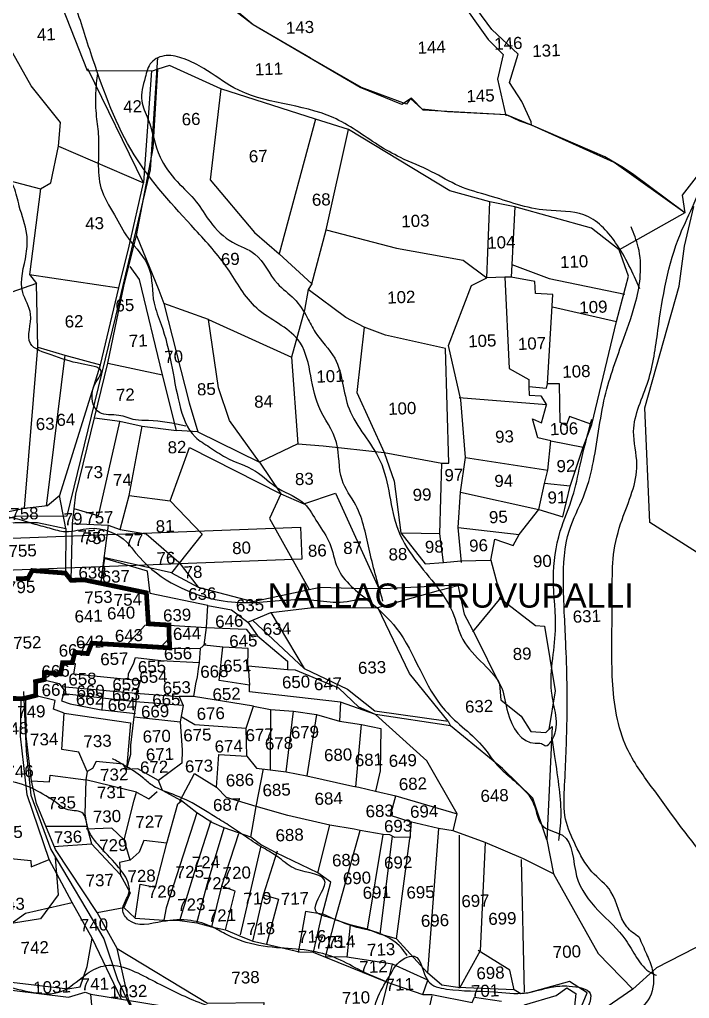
# Model space of a CAD drawing. Header units: inches. Extents: x 203261 to 228925, y 1594290 to 1605484.
# Drawn here: x 214794 to 215927, y 1602483 to 1604138 of the extents above; entities that cross this region are included whole.
import ezdxf
from ezdxf.enums import TextEntityAlignment as Align

# ---------------------------------------------------------------- set-up
doc = ezdxf.new("R2010")
doc.units = ezdxf.units.IN
doc.header["$MEASUREMENT"] = 0
for name, color, linetype in [('DIMENSION', 7, 'Continuous'), ('PLOTS', 7, 'Continuous'), ('ROAD', 1, 'Continuous'), ('STREAM', 4, 'Continuous'), ('TITLEBLOCK', 7, 'Continuous')]:
    doc.layers.add(name, color=color, linetype=linetype)
doc.styles.get("Standard").update_dxf_attribs({"font": 'arial.ttf'})

msp = doc.modelspace()

# ---------------------------------------------------------------- hatches: boundary and pattern name
at = {"layer": 'PLOTS', "true_color": 0xf8991e}
h = msp.add_hatch(dxfattribs=at)
h.set_pattern_fill('ANSI31', color=30, scale=357.828407, angle=2.2125)
h.set_pattern_definition([(47.2125, (213133.64, 1600498.41), (-32.8253, 30.38326), [])])
h.paths.add_polyline_path([(215047.9, 1603075.8), (215045.8, 1603114.4), (215011.6, 1603116.5), (214916, 1603083.7)])

# ---------------------------------------------------------------- linework, layer by layer
at = {"layer": 'PLOTS'}
for points in [[(215659.3, 1603960), (215659.1, 1603965.5), (215643.2, 1603999.7), (215622.2, 1604031.7), (215636.9, 1604080.1), (215592.2, 1604121.8), (215499, 1604248.8), (215529.8, 1604320.8), (215538.7, 1604335), (215481.9, 1604463.7), (215517.7, 1604545.2), (215454.6, 1604559.8), (215430.1, 1604568.8), (215482.5, 1604779.4)], [(215954, 1603892), (215914.5, 1603841.3), (215918.6, 1603811.5), (215807.6, 1603748.9), (215761, 1603785.3), (215631.3, 1603821.5), (215589.2, 1603830.1), (215521.7, 1603848.6), (215350.2, 1603952.5), (215294.5, 1603970), (215134.3, 1604021.2), (215047.5, 1604060.6), (215027.8, 1604054.6), (215017.8, 1604050.9), (214908.8, 1604051.9), (214817.9, 1604282.8), (214800.6, 1604359), (214766.9, 1604491.9), (214736, 1604576.6), (214721.1, 1604615.5), (214699.9, 1604673.7)], [(215123.7, 1604487.2), (215230.3, 1604451), (215324, 1604402.3), (215433.6, 1604356), (215509.1, 1604294.9), (215485.3, 1604246.6), (215586.5, 1604104.6), (215611.6, 1604079.5), (215601.8, 1604037.6), (215616, 1603975.3)], [(215918.6, 1603811.5), (215830.2, 1603877.7), (215815.4, 1603887.7), (215783.5, 1603906.1), (215659.3, 1603960), (215639.9, 1603966.8), (215617.3, 1603977.3), (215517.3, 1603982.2), (215474.6, 1603986.9), (215455, 1604004.7), (215448.4, 1603995.5), (215372.1, 1604023.2), (215285.8, 1604073), (215188.7, 1604129.3), (215080.3, 1604220.6)], [(214592.4, 1603914.1), (214649.5, 1603899.5), (214702.5, 1603885.5), (214829.3, 1603852), (214846.6, 1603862.2), (214859.9, 1603924.3), (214863, 1603964.4), (214813.6, 1604026.1), (214777.1, 1604090.6)], [(214802.1, 1603312.2), (214841, 1603316.6), (214862, 1603334), (214930.9, 1603554.6), (214961.7, 1603684.4), (214979, 1603755.1), (215003.4, 1603862), (214909.5, 1604055.1)], [(214881.1, 1603190), (214883.1, 1603286.1), (214888.9, 1603336), (214920.3, 1603464.8), (214943.2, 1603557.2), (214970.3, 1603687.6), (214991.6, 1603773.3), (215019.9, 1603920.7), (215027.8, 1604054.6)], [(215016.9, 1604052), (215003.4, 1603862)], [(215134.3, 1604021.2), (215116.1, 1603867.5), (215191.4, 1603778.2), (215233.1, 1603742.2), (215288.1, 1603691.3), (215282, 1603681.7), (215275.7, 1603646.8), (215253.9, 1603567.5), (215264.2, 1603421.1), (215199.8, 1603390), (215148.9, 1603460.4), (215130.1, 1603515.3), (215113.1, 1603631.3), (215037.8, 1603658.2)], [(215294.5, 1603970), (215233.1, 1603742.2)], [(215288.1, 1603691.3), (215312.1, 1603783), (215350.2, 1603952.5)], [(214859.9, 1603924.3), (215003.4, 1603862)], [(214095.7, 1603857.3), (214134.4, 1603824.6), (214168.5, 1603788.4), (214241.7, 1603683), (214245.5, 1603675.3), (214285.9, 1603625.6), (214312.3, 1603603.7), (214355.6, 1603575.1), (214481.2, 1603458.6), (214569.2, 1603386.4), (214581.8, 1603375.4), (214668.6, 1603327), (214672.8, 1603325.3), (214670.4, 1603295.5), (214670.9, 1603284.7), (214802.1, 1603312.2), (214824.5, 1603584.3), (214822.2, 1603692.2), (214691.8, 1603646.6), (214687.9, 1603549.7), (214675.6, 1603352.9), (214672.8, 1603325.3)], [(214829.3, 1603852), (214810.6, 1603707.4), (214822.2, 1603692.2)], [(215541.3, 1603220.1), (215535.3, 1603279.5), (215539.6, 1603339.3), (215548.2, 1603397.8), (215540.1, 1603495.3), (215519.1, 1603586.9), (215558.1, 1603688.8), (215583.8, 1603701.4), (215589.2, 1603830.1)], [(215631.3, 1603821.5), (215626.3, 1603724.2), (215625.3, 1603702.7), (215614.3, 1603702.7), (215583.8, 1603701.4)], [(215938.5, 1603237.4), (215859.4, 1603287.9), (215851.1, 1603482), (215909, 1603687.4), (215918.4, 1603755.2), (215934.3, 1603822.4)], [(214991.6, 1603773.3), (215029.4, 1603680.9), (215037.8, 1603658.2), (215080.6, 1603490.4), (215095.3, 1603441.3), (215059.3, 1603443.3)], [(215312.1, 1603783), (215431, 1603751.9), (215544, 1603731.7), (215583.8, 1603701.4)], [(215590.9, 1603224.3), (215597.3, 1603259.9), (215628.7, 1603248.8), (215638.9, 1603267.4), (215672, 1603309.7), (215712.6, 1603297.2), (215724.7, 1603349.1), (215746.9, 1603415.4), (215761.4, 1603453.3), (215803.1, 1603627.8), (215823.6, 1603704.4), (215807.6, 1603748.9)], [(214920.3, 1603464.8), (214963.6, 1603459), (215001.4, 1603450.8), (215059.3, 1603443.3), (215035.8, 1603537.6), (214996.8, 1603698.6), (214981, 1603721)], [(215626.3, 1603724.2), (215689.2, 1603700.3), (215817.6, 1603674)], [(214810.6, 1603707.4), (214961.7, 1603684.4)], [(215614.3, 1603702.7), (215621.6, 1603548.3), (215655.3, 1603529.5), (215655.3, 1603517.6), (215655.8, 1603503), (215675.6, 1603501.9), (215684.9, 1603486.7), (215537.1, 1603498.4)], [(215655.3, 1603517.6), (215684.9, 1603514.8), (215686.5, 1603522.5), (215694.7, 1603654.4), (215695.9, 1603673.4), (215666.4, 1603675.1), (215665.2, 1603695.4), (215625.3, 1603702.7)], [(215264.2, 1603421.1), (215307.5, 1603417.6), (215410.2, 1603406.1), (215508.2, 1603388.2), (215519.5, 1603388.3), (215514, 1603581.9), (215412.6, 1603604.7), (215376.7, 1603618.1), (215345.3, 1603634.7), (215282, 1603681.7)], [(215695.3, 1603652.6), (215803.1, 1603627.8)], [(215113.1, 1603631.3), (215253.9, 1603567.5)], [(215376.7, 1603618.1), (215364.4, 1603507.5), (215410.2, 1603406.1), (215427.5, 1603357.5), (215438.7, 1603270.5), (215479.9, 1603217.8), (215511, 1603219.9), (215539.9, 1603223.2), (215590.9, 1603224.3), (215607.6, 1603160.9), (215559.7, 1603102.8)], [(214824.5, 1603584.3), (214870.2, 1603571), (214930.9, 1603554.6)], [(214870.2, 1603571), (214838.8, 1603315.5)], [(214943.2, 1603557.2), (215035.8, 1603537.6)], [(215761.4, 1603453.3), (215723.9, 1603467.2), (215718.3, 1603451.7), (215708, 1603457.1), (215707.1, 1603522.6), (215686.5, 1603522.5)], [(215672, 1603309.7), (215681.6, 1603353.5), (215687.4, 1603376.5), (215692.1, 1603425.9), (215670.1, 1603431.2), (215661.5, 1603463.2), (215676.2, 1603456.1), (215684.9, 1603486.7)], [(214962.8, 1603458.1), (214927, 1603299), (214886, 1603311)], [(214943.4, 1603283.4), (214964, 1603275.9), (214978.9, 1603333.3), (215001.4, 1603450.8)], [(215095.3, 1603441.3), (215199.8, 1603390), (215235.7, 1603336.3), (215216.3, 1603294.8), (215283.4, 1603174.5), (215302.3, 1603178.5), (215355.9, 1603176.7), (215410, 1603176.3), (215535.2, 1603182.4), (215545.5, 1603132.9), (215564.1, 1603097.9), (215605.5, 1603014.3), (215607.6, 1602988.1), (215642.1, 1602960.4), (215658.4, 1602934.2), (215683.9, 1602932.8), (215694.3, 1602943.1), (215685.4, 1602751.2), (215696.8, 1602693.6), (215772.2, 1602558.7), (215831.1, 1602498.9)], [(215692.1, 1603425.9), (215746.9, 1603415.4)], [(214978.9, 1603333.3), (215048.7, 1603324.4), (215081.3, 1603414.5), (215235.7, 1603336.3)], [(215548.2, 1603397.8), (215687.4, 1603376.5)], [(215511, 1603219.9), (215504.4, 1603268.4), (215508.2, 1603388.2)], [(215724.7, 1603349.1), (215681.6, 1603353.5)], [(214748.1, 1603280.1), (214785.9, 1603287.9), (214824, 1603287.7), (214871.9, 1603277.6), (214861.6, 1603333.2)], [(215048.7, 1603324.4), (215102.8, 1603268.1), (215050.7, 1603202.5), (214935.6, 1603228.8)], [(215235.7, 1603336.3), (215274.7, 1603319.2), (215327.9, 1603337.6), (215402, 1603175.3)], [(215539.6, 1603339.3), (215672, 1603309.7)], [(214871.9, 1603277.6), (214871.5, 1603202.2)], [(214883.1, 1603286.1), (214943.4, 1603283.4), (214930.5, 1603183.9)], [(214964, 1603275.9), (215008, 1603268.5), (215063.1, 1603221)], [(215535.3, 1603279.5), (215638.9, 1603267.4)], [(215504.4, 1603268.4), (215441.5, 1603269.5)], [(215696.8, 1602693.6), (215646, 1602718.8), (215581, 1602746.4), (215526.9, 1602766.2), (215534.1, 1602795.2), (215482.4, 1602884.8), (215395.9, 1602962.9), (215336.3, 1602983.8), (215182.5, 1603001.4), (215182.4, 1603013), (215131.1, 1603020.7), (215137.3, 1603077.1), (215106, 1603080.5), (215110, 1603110.4), (215112.3, 1603147.6), (215014.9, 1603167.5), (215010.1, 1603205.6), (214937.3, 1603226.9), (214930.5, 1603183.9)], [(215063.1, 1603221), (215095.8, 1603178.2)], [(215050.7, 1603202.5), (215095.8, 1603178.2), (215188.4, 1603154.2), (215283.4, 1603174.5)], [(215180.1, 1603119.2), (215218.9, 1603135.7), (215285.3, 1603143.6), (215399.6, 1603144), (215502.3, 1603172.9), (215537.3, 1603182)], [(215605, 1603161.2), (215666.2, 1603113.4), (215681.4, 1603112.3), (215699.5, 1603002.9), (215689.1, 1602938)], [(215112.3, 1603147.6), (215152.5, 1603140.3), (215180.1, 1603119.2), (215196.3, 1603096)], [(215518.7, 1602951.7), (215453.5, 1603032.3), (215399.6, 1603144)], [(215218.9, 1603135.7), (215275.3, 1603041)], [(215046.4, 1603114.4), (215110, 1603110.4), (215176.8, 1603107.4), (215187.1, 1603094.2), (215196.3, 1603096), (215246.8, 1603053.3), (215246.9, 1603038.9), (215180.6, 1603044.7), (215182.4, 1603013)], [(215187.9, 1603122.7), (215275.3, 1603041), (215348.6, 1603006.2), (215394.7, 1602969.4), (215518.7, 1602951.7), (215522.4, 1602944.1)], [(215048.7, 1603075.4), (215099.4, 1603074.6), (215108.9, 1603083.3)], [(215179.8, 1603042.8), (215180.4, 1603074.9), (215137.3, 1603077.1)], [(214977.4, 1603022.1), (214978.3, 1603032.2), (214986.7, 1603048.7), (214989.7, 1603059.7), (215032.7, 1603054.3), (215097.6, 1603050.8)], [(215099.4, 1603074.6), (215097.6, 1603050.8), (215096.1, 1603040.5), (215094.3, 1603027), (215091.5, 1603014.8), (215088.1, 1602993.7), (215063.5, 1602993.7), (215070.6, 1602978.1), (215065.6, 1602951), (215068.8, 1602902.6), (215068.3, 1602880.7), (215028.5, 1602851.4)], [(214974.5, 1602870.1), (214981.9, 1602896.2), (214982.2, 1602911.1), (214987.9, 1602958.9), (214991.1, 1602981.8), (214991.3, 1603000.6), (214998.3, 1603020), (214885.8, 1603031.2), (214888.6, 1603048.9), (214883, 1603050.8)], [(215685.4, 1602751.2), (215661.6, 1602821.6), (215610.3, 1602871.8), (215522.4, 1602944.1), (215395.9, 1602962.9), (215367.8, 1602975.7), (215333.5, 1603007.5), (215260.4, 1603038.1), (215246.9, 1603038.9)], [(214835.4, 1603022), (214860.8, 1603015.5), (214868.7, 1603004.9), (214867.8, 1602996.5), (214864.8, 1602986.3), (214879.3, 1602981), (214929.2, 1602971.6), (214989.9, 1602964.7)], [(214864.7, 1603010.2), (214933.8, 1603004.2), (214990.5, 1602999.2), (215063.5, 1602993.7)], [(215151.5, 1601865.9), (215142.6, 1601951.8), (215113.1, 1602048.2), (215107.8, 1602064.7), (215099.7, 1602181.6), (215089.2, 1602207.1), (215082.9, 1602228.5), (215066.1, 1602281.5), (215045.7, 1602338.7), (214997.7, 1602439.6), (214978.3, 1602481.5), (214958.7, 1602567.5), (214924.9, 1602628.4), (214854.8, 1602735.1), (214838.4, 1602774.3), (214822.5, 1602812.4), (214813.8, 1602850.8), (214805, 1602926.2), (214804.6, 1602993.1)], [(214908.2, 1602866.7), (214893.8, 1602899.3), (214865.5, 1602903.7), (214869, 1602965.1), (214851.1, 1602971.9), (214854.3, 1602986.7), (214821.7, 1602994.7)], [(215070.6, 1602978.1), (214989.8, 1602984.7), (214868.8, 1602998.1)], [(214935.7, 1603004.5), (214934.1, 1602990.3), (214932.7, 1602970)], [(215064.7, 1602816.8), (215089.4, 1602863.4), (215127.1, 1602840.1), (215130.6, 1602895.2), (215178.1, 1602892.8), (215177.2, 1602939.8), (215189.5, 1602977.3), (215088.1, 1602993.7)], [(214965.7, 1602482.4), (214916.7, 1602584.7), (214882.9, 1602645.4), (214843.9, 1602717.7), (214806.6, 1602827), (214795.5, 1602926.5), (214796.3, 1602990.3), (214804.1, 1602991.5)], [(215189.5, 1602977.3), (215218.2, 1602971.6), (215256.9, 1602968.5), (215295.9, 1602963), (215334.6, 1602952), (215372, 1602946.4), (215404.6, 1602939.5), (215403.4, 1602868), (215395.5, 1602833.7)], [(215336.3, 1602983.8), (215334.6, 1602952)], [(214869, 1602965.1), (214981.7, 1602949.3), (214974.5, 1602870.1)], [(215068, 1602959.3), (215090.4, 1602946.2), (215177.2, 1602939.8)], [(215218.2, 1602971.6), (215217.8, 1602869.6)], [(215244.9, 1602866), (215256.9, 1602968.5)], [(215295.9, 1602963), (215279.6, 1602859.4)], [(214987.9, 1602958.9), (215065.6, 1602951)], [(215362.7, 1602841), (215372, 1602946.4)], [(215178.1, 1602892.8), (215194.4, 1602872.4), (215217.8, 1602869.6), (215244.9, 1602866), (215279.6, 1602859.4), (215357.5, 1602842), (215367.8, 1602840.1), (215395.5, 1602833.7), (215430.3, 1602825.7), (215534.1, 1602795.2)], [(215744.3, 1602469.5), (215753.8, 1602492.2), (215724, 1602511.8), (215653, 1602491.9), (215641.5, 1602490.9), (215630.2, 1602497.5), (215534.8, 1602501.5), (215507.8, 1602505.2), (215483.9, 1602526.2), (215431, 1602583.6), (215403.3, 1602591.4), (215382.4, 1602600.1), (215353.1, 1602607.5), (215329.1, 1602615.3), (215305.9, 1602626.2), (215320.4, 1602679.4), (215298.1, 1602695.4), (215228, 1602729.2), (215201, 1602743.3), (215185, 1602755.9), (215139.8, 1602771.5), (215119.2, 1602780.5), (215093.5, 1602797), (215067.9, 1602817.4), (215035.4, 1602834.4), (215028.5, 1602851.4), (214993.9, 1602871.4), (214974.5, 1602870.1), (214969.1, 1602878.9), (214923.6, 1602883.9), (214917, 1602871.6), (214908.2, 1602866.7), (214905.9, 1602852.8), (214905.3, 1602832.8), (214904.1, 1602794.9), (214907.8, 1602774.2), (214915.4, 1602744.4), (214964.2, 1602692.6), (214980.9, 1602661.7), (214970.2, 1602636.6)], [(214813.8, 1602850.8), (214844.2, 1602849.5), (214845.6, 1602860.5), (214905.9, 1602852.8)], [(215194, 1602807.3), (215206.1, 1602871)], [(214991.8, 1602831.7), (214905.9, 1602852.8)], [(214970.8, 1602751.1), (214987.7, 1602818.1), (214991.8, 1602831.7), (215012.2, 1602820.6), (215026.7, 1602833.1)], [(215455.4, 1602755.5), (215428.4, 1602754.9), (215419.8, 1602759.7), (215408.7, 1602760.2), (215369.8, 1602767.1), (215359.5, 1602769), (215318.7, 1602775.8), (215247.4, 1602792.1), (215194, 1602807.3), (215143.6, 1602822.6), (215127.1, 1602840.1)], [(214989.3, 1602618.7), (214997.9, 1602676.1), (215023.8, 1602671.3), (215042.6, 1602745.5), (215061.5, 1602811.9), (215067.9, 1602817.4)], [(215526.9, 1602766.2), (215502.3, 1602770.3), (215454.4, 1602781.5), (215421.3, 1602792.3), (215430.3, 1602825.7)], [(215093.5, 1602797), (215041.6, 1602635.9), (215037.9, 1602615.1)], [(215185, 1602755.9), (215194, 1602807.3)], [(215064.6, 1602614.9), (215086.1, 1602685.2), (215117.7, 1602783.7)], [(215456.1, 1602782.4), (215453.9, 1602753.3)], [(214838.4, 1602774.3), (214907.8, 1602774.2)], [(214980.6, 1602716.6), (214970.8, 1602751.1), (214949.7, 1602771), (214906.4, 1602769.3)], [(215093.7, 1602611), (215111.9, 1602677.5), (215139.8, 1602771.5)], [(215163.8, 1602761.2), (215135.3, 1602672.6), (215118.4, 1602604.3)], [(215298.1, 1602695.4), (215318.7, 1602775.8)], [(215311.4, 1602552.8), (215327, 1602614.2), (215369.8, 1602767.1)], [(215502.3, 1602770.3), (215483.9, 1602526.2)], [(214851.6, 1602740.1), (214915.4, 1602744.4)], [(215042.6, 1602745.5), (215004.2, 1602750.1), (214996.1, 1602730.2), (214980.6, 1602716.6), (214963.1, 1602712.9), (214964.7, 1602689.5)], [(215382.4, 1602600.1), (215408.7, 1602760.2)], [(215424.1, 1602757.3), (215403.3, 1602591.4)], [(215431, 1602583.6), (215453.9, 1602753.3)], [(215538, 1602500.3), (215537.9, 1602759.3)], [(215581, 1602746.4), (215572.7, 1602563.6), (215538, 1602500.3)], [(214521.6, 1602733.2), (214689.3, 1602729.5), (214750.6, 1602722.5), (214812.6, 1602716.2), (214813.2, 1602705.7)], [(215201.7, 1602741.2), (215166.9, 1602590.4)], [(215188.1, 1602579.8), (215206.6, 1602658), (215229.8, 1602732.4)], [(214813.2, 1602705.7), (214843.9, 1602717.7)], [(215647.9, 1602493.5), (215642.7, 1602718.1), (215642.7, 1602718.1)], [(215141.8, 1602599), (215158.3, 1602664.2), (215135.3, 1602672.6)], [(214703.4, 1602521.7), (214748.5, 1602587.8), (214803.7, 1602626.9), (214882.9, 1602645.4)], [(215206.6, 1602658), (215231.8, 1602650.8), (215211.2, 1602574.7)], [(217175.5, 1602470.3), (217056.9, 1602519.6), (216928.7, 1602584.9), (216843.7, 1602646.3), (216798.2, 1602658.4), (216728.5, 1602652.8), (216630.4, 1602645.1), (216552.1, 1602635.6), (216437.9, 1602619.4), (216363.4, 1602614), (216338.7, 1602625.9), (216319.1, 1602608.3), (216198.2, 1602631.4), (216169.4, 1602633.3), (216133.8, 1602632.9), (216087.3, 1602645.9), (215870.9, 1602534.7), (215831.1, 1602498.9), (215755, 1602446)], [(214924.9, 1602628.4), (214970.2, 1602636.6), (214989.3, 1602618.7), (215037.9, 1602615.1), (215064.6, 1602614.9), (215093.7, 1602611), (215118.4, 1602604.3), (215141.8, 1602599), (215164.8, 1602589.2), (215188.1, 1602579.8), (215211.2, 1602574.7), (215267.4, 1602561.9), (215290.3, 1602561.3), (215311.4, 1602552.8), (215415.4, 1602510.4), (215475.7, 1602489.6), (215490.9, 1602489.7), (215559.3, 1602476.1), (215563, 1602485.1), (215608.9, 1602478.3)], [(215305.2, 1602625.3), (215277.4, 1602630), (215264.9, 1602560.7)], [(215305.2, 1602625.3), (215290.3, 1602561.3)], [(215353.1, 1602607.5), (215347.5, 1602553)], [(214698.4, 1602519.8), (214875.7, 1602499.2), (214896.2, 1602502.5), (214908.1, 1602537), (214916.7, 1602584.7)], [(214958.7, 1602567.5), (215111.5, 1602474.9), (215207.1, 1602476.1), (215205, 1602452.9), (215315.2, 1602440.7), (215397.2, 1602432.3), (215468.4, 1602415.8), (215474.6, 1602415.3), (215529.1, 1602406.6), (215545.9, 1602404.9), (215592.9, 1602405.5), (215603.9, 1602394.3), (215638.4, 1602409.9), (215657.9, 1602419), (215647.8, 1602472.2)], [(215630.2, 1602497.5), (215623.2, 1602530.8), (215569.2, 1602564.1)], [(215475.7, 1602489.6), (215484.2, 1602514.1), (215424.4, 1602541.1), (215347.5, 1602553), (215313.1, 1602553.2)], [(215417, 1602511.5), (215424.4, 1602541.1)], [(214473.3, 1602284.4), (214524.1, 1602356.7), (214617.8, 1602389.5), (214627.3, 1602394.7), (214671, 1602431.3), (214700.6, 1602485), (214722.3, 1602482.9), (214734.4, 1602502.7), (214876.3, 1602485.1), (214904.7, 1602493.6), (214914.4, 1602490.1), (215152, 1602451.3), (215241.6, 1602416.7), (215363.9, 1602372.9), (215386.8, 1602363.6), (215459.4, 1602341.7), (215520.1, 1602333.1), (215534.6, 1602330.3), (215636.4, 1602328.2), (215656.2, 1602343), (215697.5, 1602386.8), (215728.1, 1602432.7)], [(215386.8, 1602363.6), (215397.2, 1602432.3), (215417, 1602511.5)], [(215647.8, 1602472.2), (215701.1, 1602487.8), (215719.2, 1602500.7), (215734.4, 1602491.5), (215728.1, 1602432.7)], [(214864.6, 1602176.2), (214873, 1602290.8), (214901.1, 1602289.1), (214922, 1602403.6), (214914.4, 1602490.1)], [(215475.4, 1602414.4), (215491.3, 1602487.3)]]:
    msp.add_lwpolyline(points, dxfattribs=at)
msp.add_lwpolyline([(214633.1, 1603255.7), (215268.9, 1603280.2), (215271, 1603225.8), (214635.2, 1603201.3)], close=True, dxfattribs=at)
at = {"layer": 'PLOTS', "color": 30, "true_color": 0xf8991e, "const_width": 8}
for points in [[(214788, 1603192.5), (214808, 1603193.3), (214815.3, 1603206.6), (214871.5, 1603202.2), (214881.1, 1603190), (214902.7, 1603190.9), (215008.3, 1603168.9), (215011.6, 1603116.5), (215046.4, 1603114.4), (215046.4, 1603103.5), (215047.9, 1603075.8), (214916, 1603083.7), (214908.9, 1603066.1), (214887.5, 1603068.3), (214883, 1603050.8), (214866.5, 1603050.6), (214863.3, 1603031.8), (214835.8, 1603033.8), (214835.4, 1603022), (214820.8, 1603018.9), (214821.3, 1602995.4), (214804.1, 1602990.9), (214796.7, 1602989.7), (214757.1, 1602991.2)], [(214797.6, 1602989.8), (214757.1, 1602991.2)]]:
    msp.add_lwpolyline(points, dxfattribs=at)
at = {"layer": 'ROAD'}
for points in [[(212312.5, 1603022.1), (212452, 1603017.3), (212623.8, 1603030.4), (212791.8, 1603061.6), (212932.7, 1603084.4), (213091, 1603067.4), (213329.9, 1603061.8), (213729.2, 1603031.8), (213831.7, 1603040.4), (213902.9, 1603046.2), (214047.2, 1603104.9), (214290, 1603183.7), (214485.6, 1603210.7), (214712.5, 1603277.8), (214788.2, 1603298.8), (214874.6, 1603299.2), (214956.9, 1603636), (215015.1, 1603884.4), (215027.6, 1604074)], [(214800.5, 1603001.9), (214804.8, 1602901.1), (214813, 1602826.9), (214846.6, 1602734.6), (214936.5, 1602583.9), (214959.7, 1602514.7), (215025.6, 1602375.7), (215051.3, 1602321), (215090.7, 1602186.8), (215102.2, 1602085.2), (215118, 1602011.6), (215137, 1601953.8), (215145.1, 1601860.8)], [(214854.2, 1602721.5), (214859, 1602658.4), (214829, 1602617.7), (214754.6, 1602605.7), (214689.5, 1602526), (214672.1, 1602502.8), (214646.6, 1602485.4)]]:
    msp.add_lwpolyline(points, dxfattribs=at)
at = {"layer": 'STREAM'}
for points in [[(215408.4, 1603154.5), (215386.1, 1603237.6), (215362.4, 1603317), (215339.1, 1603360), (215329.8, 1603423), (215299.8, 1603484), (215264.7, 1603596.9), (215195, 1603650.2), (215145.9, 1603717), (215091, 1603783), (214987.6, 1603909.8), (214917.9, 1604071.1), (214889.7, 1604158.3), (214845.4, 1604275.2), (214812.1, 1604343.7), (214802.7, 1604408.8), (214768.3, 1604519.3), (214753, 1604572.1), (214731.9, 1604611.5), (214720.9, 1604663.4), (214709.2, 1604692.5), (214649, 1604733)], [(215842.5, 1603683.1), (215801.8, 1603761), (215748.1, 1603808.2), (215685, 1603815.8), (215587.7, 1603840.5), (215536.9, 1603857), (215490.7, 1603881.1), (215437.9, 1603905), (215400.3, 1603926.2), (215324, 1603972.6), (215156, 1604023), (215105.4, 1604055.7), (215072.2, 1604071.8), (215041.6, 1604077.4), (215016.8, 1604065.9), (215006.2, 1604040.3), (215000.4, 1604000.8), (215011, 1603970.2), (215031.4, 1603905.9), (215060.3, 1603864.5), (215092.6, 1603830.1), (215116, 1603796.6), (215154.1, 1603761.8), (215191.6, 1603741.8), (215229.8, 1603691.8), (215258.1, 1603666.2), (215280.3, 1603634.5), (215293.9, 1603609.8), (215326.7, 1603565.7), (215351, 1603480.1), (215403.2, 1603392.9), (215434.6, 1603273.6), (215467.1, 1603219.7), (215504.7, 1603172.4), (215526, 1603136.5), (215543.6, 1603089.9), (215609.3, 1603007.7), (215619.3, 1602966.6), (215665.9, 1602914.4), (215676.5, 1602913.8), (215683.9, 1602910.4), (215692.6, 1602917.5), (215694.3, 1602995.8), (215700.1, 1603105.4), (215696.7, 1603192.9), (215708.3, 1603273.1), (215729.1, 1603331.7), (215741.8, 1603384.6), (215761.4, 1603462.8)], [(214925.4, 1604047.6), (214922.4, 1604014.1), (214923.6, 1603974.4), (214927.2, 1603940.5), (214931.5, 1603853.8), (214954.1, 1603808.2), (214978.1, 1603768), (215012.6, 1603718.1), (215021.3, 1603658.7), (215033.3, 1603622.8), (215064.2, 1603488.6), (215090.9, 1603432.5), (215115.1, 1603415.3), (215141.9, 1603398.2), (215192.6, 1603374.8), (215231.6, 1603345.4), (215275.9, 1603319.3), (215297.4, 1603287.6), (215318.6, 1603252.1), (215331.4, 1603211.5), (215386, 1603153.8), (215430.9, 1603109.1), (215513.4, 1602969.9), (215579.4, 1602906.3), (215599.1, 1602880.3), (215619.7, 1602860.3), (215648.4, 1602834.2), (215663.2, 1602812.3), (215679.6, 1602773.5), (215711.8, 1602758.9), (215735.9, 1602689.8), (215819.1, 1602581.5), (215837.3, 1602552.3), (215861.9, 1602526), (215871.1, 1602522.1)], [(215074.9, 1603450.9), (215011.8, 1603460.2), (214989.7, 1603461.5), (214961.6, 1603469), (214929.2, 1603473.6), (214919.5, 1603517.7), (214931.9, 1603543.9), (214898.7, 1603556), (214847.2, 1603571.2), (214812.2, 1603590.7), (214812.4, 1603640), (214799.2, 1603676.5), (214805.1, 1603742.4), (214806, 1603775.1), (214793.4, 1603822.8), (214784.1, 1603855.1), (214764.4, 1603880.1), (214742.6, 1603889.4), (214705.7, 1603874.6), (214672, 1603871.7), (214626.4, 1603872), (214597.7, 1603879.5), (214525.3, 1603902.6), (214492.8, 1603926), (214460.6, 1603939.8), (214424.6, 1603929.8), (214397.5, 1603909.5), (214337.1, 1603903.9), (214298.2, 1603897.1), (214253.7, 1603884.1), (214167.1, 1603864.7), (214121.6, 1603800.7), (214086.5, 1603766.7), (214065.2, 1603749.3), (214030.7, 1603739.4), (213980.6, 1603759.4), (213910.7, 1603807.6), (213882.4, 1603833.8), (213866.6, 1603853), (213855.5, 1603863.3), (213724.3, 1603892.1), (213652.8, 1603899), (213598.2, 1603911.3), (213554.4, 1603920.4), (213500.7, 1603923.7), (213425.6, 1603924), (213389.3, 1603921.5), (213374.8, 1603922), (213368.7, 1603925.5), (213356.1, 1603948.1), (213352.8, 1603978.5), (213346.6, 1603985.7), (213302.4, 1603976.5), (213258.1, 1603959.8), (213245.8, 1603958.3), (213220.3, 1603952.5), (213196.8, 1603948.9)], [(217752.5, 1602136.1), (217715, 1602135), (217686.6, 1602133.1), (217655.1, 1602143.5), (217622.2, 1602156.5), (217565.2, 1602178.4), (217525.8, 1602203.3), (217503.1, 1602219.4), (217437.9, 1602275.4), (217343.9, 1602335.8), (217277, 1602378.5), (217229.3, 1602412), (217157.4, 1602440.2), (217069.1, 1602494.2), (217020.4, 1602524.4), (216972.8, 1602555.7), (216873, 1602592.7), (216801.5, 1602612), (216652.7, 1602619.9), (216558.1, 1602609.7), (216497.5, 1602602.9), (216429.3, 1602595.9), (216366.4, 1602591.2), (216296.4, 1602600.7), (216203.3, 1602607), (216135.8, 1602609.9), (216087.7, 1602623.5), (216030, 1602649.7), (215955.5, 1602718.6), (215862.2, 1602841.6), (215821, 1602906.3), (215803.4, 1602962), (215795.5, 1603079.8), (215796.2, 1603177.1), (215798.4, 1603233.5), (215812.7, 1603292.6), (215837.8, 1603385.8), (215832.3, 1603441.9), (215856.7, 1603526.8), (215873.3, 1603612.5), (215911.3, 1603776), (215934.7, 1603827.7), (215967.7, 1603889.7), (216015.9, 1603929.1), (216043.6, 1603956.7)], [(212963.7, 1603499), (212977.5, 1603494), (212989.1, 1603489.4), (213011.3, 1603491.7), (213032.6, 1603491.3), (213050.9, 1603499.6), (213065.6, 1603504.2), (213091.8, 1603503.8), (213114.6, 1603507.2), (213139, 1603518.5), (213145.4, 1603527.9), (213153.4, 1603545.8), (213172.4, 1603580.7), (213187.8, 1603623.1), (213216.2, 1603651), (213251.4, 1603681.2), (213283, 1603698.1), (213288.7, 1603726.5), (213341.5, 1603776.9), (213363.7, 1603819.2), (213383.4, 1603828.8), (213467.4, 1603799.8), (213488.4, 1603801.3), (213516.1, 1603821.7), (213583.5, 1603819.2), (213619.4, 1603820.6), (213650.8, 1603817.4), (213688.5, 1603801.2), (213776.7, 1603695.6), (213815.3, 1603639.5), (213861.1, 1603593.5), (213905, 1603552.8), (214000.3, 1603438.8), (214018.4, 1603420.5), (214040.3, 1603402.9), (214050.4, 1603395.7), (214094, 1603405.5), (214220.2, 1603387), (214253.7, 1603380.2), (214301.2, 1603374.4), (214349.9, 1603368), (214393.5, 1603338.2), (214427.6, 1603271.6), (214456.1, 1603235.2), (214516.6, 1603218.6), (214637.8, 1603266.8), (214683.2, 1603274), (214730, 1603285), (214764.4, 1603296.7), (214815.9, 1603286.2), (214843.9, 1603278.6), (214871.8, 1603272.6), (214911.3, 1603277.9), (214975.2, 1603254.3), (214990.1, 1603236.4), (215124.8, 1603157.8), (215179.3, 1603152.3), (215286.2, 1603157), (215329.8, 1603153.2), (215377.4, 1603159.9)], [(215841.7, 1602586.4), (215820.6, 1602604.2), (215794, 1602663.4), (215761.7, 1602697.3), (215734, 1602742.2), (215717.3, 1602785.9), (215715.3, 1602836.9), (215719.5, 1602945.8), (215717.5, 1603085.2), (215713.6, 1603187.2), (215723.6, 1603274.6), (215747.4, 1603331.5), (215762.9, 1603384), (215783.7, 1603500.5), (215815.9, 1603599.7), (215836.1, 1603662.4), (215843.6, 1603706.2), (215840.1, 1603753.7), (215827.9, 1603787.6)], [(215693.7, 1602923.9), (215698.6, 1602892.1), (215706.1, 1602836.8), (215709, 1602790), (215705.2, 1602749.8)], [(215449.3, 1602555.3), (215439, 1602568.9), (215406.9, 1602591), (215379, 1602599.7), (215359.2, 1602604.4), (215316.9, 1602620), (215295.8, 1602628.9), (215307.1, 1602667.9), (215310.4, 1602679.1), (215261.1, 1602701.7), (215233.4, 1602720.2), (215208.9, 1602735.8), (215177.5, 1602755.4), (215150.5, 1602773.9), (215124.7, 1602790.1), (215080.2, 1602816.5), (215043.5, 1602831.7), (215017.9, 1602843.5), (215001.9, 1602856.7), (214970.4, 1602877.5), (214951, 1602888.4)], [(215414.1, 1602511.1), (215371.7, 1602529.6), (215331.1, 1602550.1), (215281.6, 1602564.1), (215228.1, 1602568.8), (215170.1, 1602580), (215141.4, 1602592.4), (215119.5, 1602603.8), (215083.5, 1602614.6), (215035.2, 1602612.8), (214978.1, 1602615.5), (214968.3, 1602632.8), (214979.3, 1602663.3), (214976.8, 1602680.3), (214958.6, 1602707.8), (214926.6, 1602743.3), (214912.4, 1602762.9), (214906.8, 1602781.7), (214901.3, 1602795.6), (214875.9, 1602801.9), (214853.4, 1602815.8), (214842.7, 1602822.7), (214804.5, 1602842.7), (214757, 1602852.5), (214716.4, 1602850.5), (214684.6, 1602832.1)], [(215841.7, 1602586.4), (215853.9, 1602558.4), (215863.9, 1602531.8), (215859.5, 1602485.1), (215832.2, 1602455), (215778.3, 1602396), (215708.6, 1602258.8), (215672.1, 1602213.4), (215618.7, 1602130.3), (215509.6, 1602022.9), (215409, 1601925.9), (215325.8, 1601866.1), (215125.1, 1601799.1), (215041.6, 1601775.9), (214957.7, 1601762.7), (214828, 1601729.9), (214722.8, 1601693.7), (214640.6, 1601636.1), (214563.4, 1601567.7), (214487.6, 1601459.4), (214437.4, 1601380.9), (214283.9, 1601285.4), (214266.8, 1601268.1), (214158.4, 1601285), (214083.4, 1601300.9), (213988.8, 1601308.4), (213903.3, 1601309.5), (213824, 1601319.7), (213690.1, 1601309), (213600.2, 1601307.8), (213501.9, 1601296.2), (213406.6, 1601290.3), (213351.2, 1601289.3), (213252.8, 1601278.8), (213120, 1601239.3)], [(214296.6, 1602177.5), (214391.8, 1602190.9), (214441.6, 1602266.1), (214483, 1602333.1), (214547.6, 1602379.5), (214602.6, 1602398.2), (214694.7, 1602511.4), (214765.4, 1602505.5), (214814.3, 1602493.3), (214863.9, 1602494.6), (214904.5, 1602522.5), (214935.1, 1602537.8), (215013.2, 1602516.3), (215086.9, 1602480.6), (215170.9, 1602453.7), (215263, 1602431.5), (215320.7, 1602414.2), (215350.6, 1602415.9), (215383.4, 1602439.8), (215398.3, 1602481.5), (215418.3, 1602519), (215445.3, 1602551.2), (215461.1, 1602554.3), (215484.8, 1602512.3), (215515.9, 1602498.9), (215595.8, 1602494), (215649.8, 1602492.4), (215692.9, 1602502), (215723.4, 1602503.8), (215758.9, 1602491.1), (215750.5, 1602452.8), (215751.2, 1602436.9)]]:
    msp.add_spline(points, degree=3, dxfattribs=at)
at = {"layer": 'TITLEBLOCK', "color": 240, "true_color": 0xed1f24}
msp.add_lwpolyline([(215918.6, 1603811.5), (215799.4, 1603896.9), (215659.3, 1603960), (215617.3, 1603977.3), (215476.5, 1603985.2), (215456.6, 1604005.2), (215440.1, 1603994.8), (215369.8, 1604023.4), (215188.7, 1604129.3), (215070.4, 1604220.8), (214852.1, 1604583), (214630.4, 1605032.8)], dxfattribs=at)

# ---------------------------------------------------------------- texts
at = {"layer": 'DIMENSION'}
for s, p in [('143', (215268.1, 1604125.2)), ('41', (214839, 1604113.3)), ('144', (215490.6, 1604091.6)), ('146', (215620.4, 1604098.2)), ('131', (215684.7, 1604086)), ('111', (215215.5, 1604054.9)), ('145', (215573.3, 1604009.5)), ('42', (214984.9, 1603991.4)), ('66', (215083.8, 1603970)), ('67', (215197.4, 1603907.4)), ('68', (215304, 1603834)), ('43', (214920.7, 1603793.8)), ('103', (215463.2, 1603797.9)), ('104', (215608.5, 1603761.6)), ('69', (215150.2, 1603733.3)), ('110', (215731.6, 1603729)), ('102', (215439.4, 1603669)), ('65', (214971.8, 1603655.3)), ('109', (215764.2, 1603652.2)), ('62', (214886, 1603628)), ('71', (214994.5, 1603595.4)), ('105', (215576.3, 1603595.1)), ('107', (215660.4, 1603590.6)), ('70', (215054.4, 1603568.3)), ('101', (215319.5, 1603535.3)), ('108', (215735.5, 1603543.4)), ('85', (215109.7, 1603513.4)), ('72', (214972.7, 1603503.9)), ('84', (215206.4, 1603492.5)), ('100', (215440.9, 1603480.8)), ('64', (214872, 1603461.7)), ('63', (214837.1, 1603454.6)), ('106', (215714.5, 1603446.4)), ('93', (215613.9, 1603433.2)), ('82', (215060.1, 1603415.3)), ('92', (215717.8, 1603383.5)), ('73', (214919, 1603372.8)), ('97', (215528.3, 1603368.3)), ('74', (214967.7, 1603360)), ('83', (215275.4, 1603361.6)), ('94', (215612.6, 1603358.4)), ('99', (215474.5, 1603334.9)), ('91', (215702.6, 1603330.3)), ('758', (214802.2, 1603302.8)), ('757', (214928.9, 1603296.1)), ('95', (215603.5, 1603297.2)), ('79', (214884.4, 1603293.8)), ('81', (215039.9, 1603281.7)), ('756', (214916, 1603265.1)), ('75', (214916.6, 1603261.3)), ('77', (214987.6, 1603258)), ('98', (215495.2, 1603246.9)), ('96', (215570, 1603249)), ('755', (214799, 1603240.2)), ('80', (215169.2, 1603245)), ('86', (215297.3, 1603240.4)), ('87', (215357, 1603245.1)), ('88', (215433.7, 1603234.2)), ('76', (215041.3, 1603227.7)), ('90', (215677.9, 1603222.5)), ('638', (214917.2, 1603203.3)), ('637', (214956.6, 1603196.6)), ('78', (215087.1, 1603204)), ('795', (214796.5, 1603178.6)), ('636', (215102.8, 1603167.3)), ('753', (214927.3, 1603161.5)), ('754', (214976.9, 1603157.3)), ('635', (215183.5, 1603148)), ('640', (214965.5, 1603134.8)), ('639', (215060.3, 1603131.3)), ('641', (214910.6, 1603129.7)), ('646', (215148.4, 1603121.1)), ('631', (215753.1, 1603129.3)), ('643', (214978.8, 1603096.8)), ('644', (215077, 1603100)), ('634', (215229, 1603108.1)), ('752', (214806.9, 1603084.8)), ('642', (214912.9, 1603086)), ('645', (215172.2, 1603087.7)), ('667', (214883.8, 1603071.8)), ('656', (215061.7, 1603066.2)), ('89', (215643.7, 1603065.8)), ('657', (214954.1, 1603057.2)), ('666', (214854.8, 1603036.6)), ('655', (215017.7, 1603043.9)), ('668', (215123.2, 1603036)), ('651', (215162, 1603045.8)), ('633', (215389.9, 1603042.7)), ('658', (214900.2, 1603023)), ('659', (214974.5, 1603014.4)), ('654', (215020.1, 1603027)), ('650', (215261.4, 1603018.1)), ('647', (215315.4, 1603015)), ('661', (214854.9, 1603004.9)), ('660', (214914, 1603002.6)), ('653', (215059.7, 1603008.6)), ('652', (215143.9, 1602997.8)), ('662', (214912.9, 1602989.3)), ('663', (214973.9, 1602997)), ('665', (215042, 1602988.2)), ('749', (214813.8, 1602967.9)), ('664', (214966.6, 1602979.6)), ('669', (215023, 1602968.3)), ('676', (215117.1, 1602964.9)), ('632', (215570.9, 1602977)), ('748', (214785, 1602939.4)), ('679', (215276.4, 1602933.3)), ('734', (214835.5, 1602921.2)), ('733', (214925.7, 1602918.2)), ('670', (215025.8, 1602926.4)), ('675', (215094.5, 1602928.5)), ('677', (215199.8, 1602928.8)), ('674', (215147.5, 1602909.6)), ('678', (215232.5, 1602914.4)), ('671', (215031.2, 1602895.9)), ('680', (215332.5, 1602895)), ('681', (215384.6, 1602886.6)), ('649', (215441.9, 1602885.3)), ('746', (214793.9, 1602866.8)), ('672', (215021.4, 1602874.2)), ('673', (215097.3, 1602876)), ('732', (214953.9, 1602861.5)), ('686', (215166.4, 1602852.3)), ('685', (215228.5, 1602835.6)), ('682', (215459, 1602846)), ('731', (214948.6, 1602831.5)), ('684', (215316.5, 1602821.1)), ('648', (215597.1, 1602826.1)), ('735', (214865.2, 1602813.8)), ('687', (215144.7, 1602810.6)), ('683', (215402.8, 1602800)), ('694', (215478, 1602799.3)), ('730', (214941.7, 1602790.8)), ('727', (215013.5, 1602781.8)), ('693', (215433.9, 1602774.7)), ('745', (214775.3, 1602763.9)), ('736', (214875.8, 1602755.9)), ('688', (215250.5, 1602759.4)), ('729', (214952.4, 1602742)), ('689', (215346, 1602717.1)), ('724', (215109, 1602713.2)), ('692', (215434, 1602712.9)), ('728', (215000.2, 1602690.1)), ('725', (215081.8, 1602696.9)), ('720', (215161.2, 1602695.4)), ('690', (215364.4, 1602686.6)), ('737', (214929.4, 1602682.8)), ('722', (215127.6, 1602677.7)), ('726', (215034.6, 1602663.8)), ('719', (215196.1, 1602652.1)), ('717', (215259.5, 1602651.9)), ('691', (215397.8, 1602662.3)), ('695', (215471.9, 1602662.5)), ('743', (214778.8, 1602642.5)), ('723', (215084.3, 1602641.7)), ('697', (215564.8, 1602648)), ('721', (215136.1, 1602623.4)), ('699', (215610.3, 1602618.1)), ('740', (214919.7, 1602607.5)), ('718', (215201.9, 1602601.2)), ('696', (215496.3, 1602614.8)), ('716', (215288.7, 1602587.7)), ('742', (214819.5, 1602569)), ('715', (215316.6, 1602578.1)), ('714', (215337.9, 1602578.7)), ('713', (215405.3, 1602565.7)), ('700', (215719.4, 1602562)), ('712', (215392.3, 1602536.6)), ('738', (215176, 1602518.5)), ('698', (215590.2, 1602526.1)), ('1031', (214848.7, 1602502.2)), ('741', (214921.2, 1602507.4)), ('711', (215436.7, 1602506.6)), ('1032', (214978, 1602494.8)), ('710', (215362.8, 1602484.2)), ('701', (215581.1, 1602495.9))]:
    msp.add_text(s, height=20.45, rotation=2.2125, dxfattribs=at).set_placement(p, align=Align.MIDDLE_CENTER)
at = {"layer": 'PLOTS', "color": 1}
msp.add_text('NALLACHERUVUPALLI', height=40.895, dxfattribs=at).set_placement((215213.2, 1603143.8))

doc.saveas('drawing.dxf')
